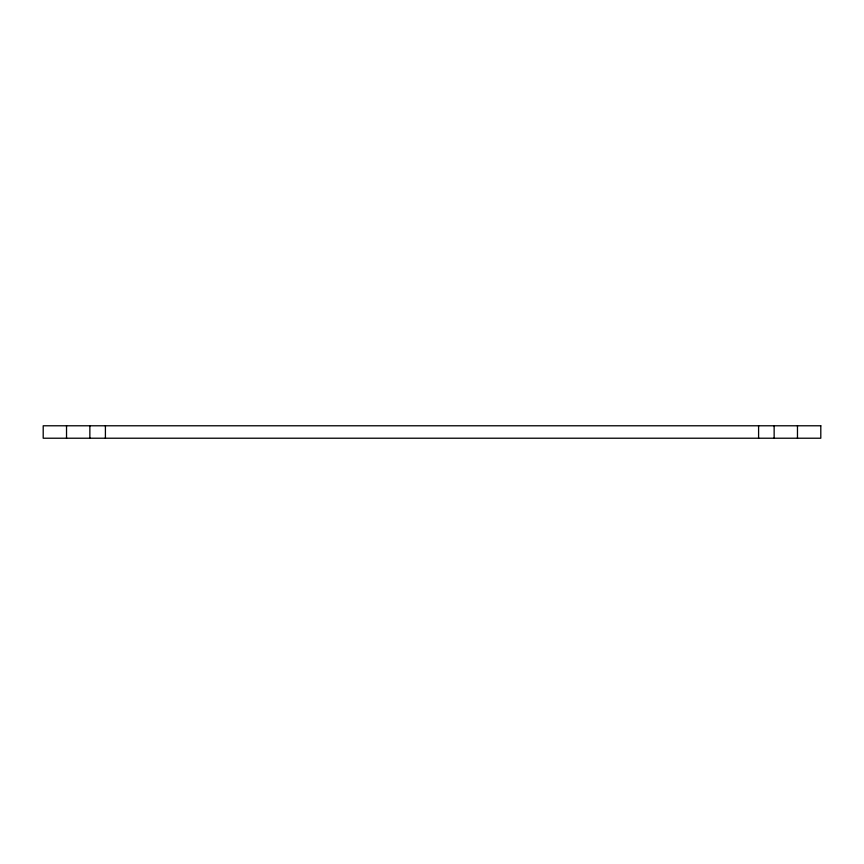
<?xml version="1.0" encoding="UTF-8"?>
<svg xmlns="http://www.w3.org/2000/svg" width="864" height="864" viewBox="0 0 864 864"><rect width="100%" height="100%" fill="white"/><g stroke="black" fill="none" stroke-linecap="round" stroke-linejoin="round"><path stroke-width="1.3" d="M797.472 425.779L797.472 438.221M774.144 425.779L774.144 438.221M758.592 425.779L758.592 438.221M105.408 425.779L105.408 438.221M89.856 425.779L89.856 438.221M66.528 425.779L66.528 438.221M820.8 425.779L43.2 425.779L43.2 438.221L820.8 438.221L820.8 425.779"/></g></svg>
